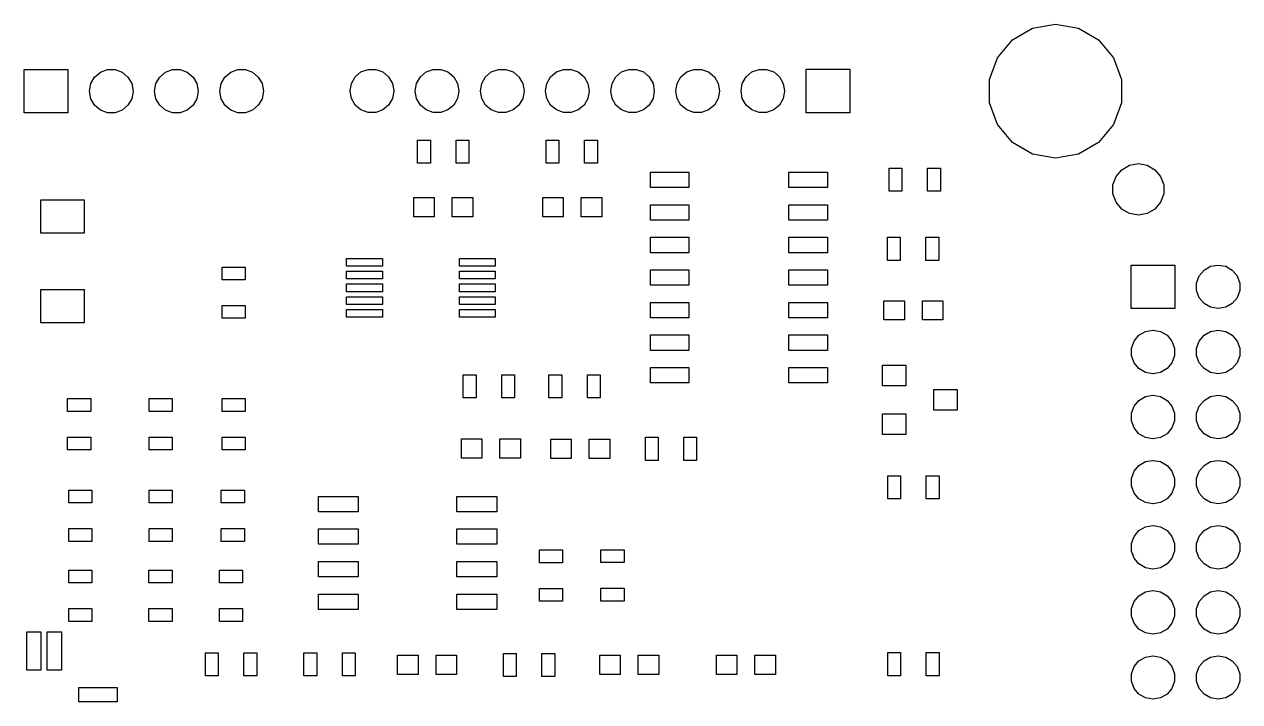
# Model space of a CAD drawing. Extents: x 91.5 to 190, y -113.6 to -60.2.
# Drawn here: x 140.89 to 188.27, y -86.59 to -60.17 of the extents above; entities that cross this region are included whole.
import ezdxf

# ---------------------------------------------------------------- set-up
doc = ezdxf.new("R2010")
doc.units = 0
doc.header["$MEASUREMENT"] = 0
doc.layers.add('BLACK', color=7, linetype='CONTINUOUS')

msp = doc.modelspace()

# ---------------------------------------------------------------- linework, layer by layer
at = {"layer": 'Black'}
for p, q in [((180.197, -60.3275), (181.09, -60.1701)), ((181.09, -60.1701), (181.983, -60.3275)), ((179.412, -60.7807), (180.197, -60.3275)), ((181.983, -60.3275), (182.768, -60.7807)), ((178.83, -61.475), (179.412, -60.7807)), ((182.768, -60.7807), (183.35, -61.475)), ((178.52, -62.3268), (178.83, -61.475)), ((183.35, -61.475), (183.66, -62.3268)), ((140.89, -63.63), (140.89, -61.93)), ((140.89, -61.93), (142.59, -61.93)), ((142.59, -61.93), (142.59, -63.63)), ((143.629, -62.2304), (143.855, -62.0406)), ((143.855, -62.0406), (144.132, -61.9397)), ((144.132, -61.9397), (144.428, -61.9397)), ((144.428, -61.9397), (144.705, -62.0406)), ((144.705, -62.0406), (144.931, -62.2304)), ((146.169, -62.2304), (146.395, -62.0406)), ((146.395, -62.0406), (146.672, -61.9397)), ((146.672, -61.9397), (146.968, -61.9397)), ((146.968, -61.9397), (147.245, -62.0406)), ((147.245, -62.0406), (147.471, -62.2304)), ((148.709, -62.2304), (148.935, -62.0406)), ((148.935, -62.0406), (149.212, -61.9397)), ((149.212, -61.9397), (149.508, -61.9397)), ((149.508, -61.9397), (149.785, -62.0406)), ((149.785, -62.0406), (150.011, -62.2304)), ((153.789, -62.2204), (154.015, -62.0306)), ((154.015, -62.0306), (154.292, -61.9297)), ((154.292, -61.9297), (154.588, -61.9297)), ((154.588, -61.9297), (154.865, -62.0306)), ((154.865, -62.0306), (155.091, -62.2204)), ((156.329, -62.2204), (156.555, -62.0306)), ((156.555, -62.0306), (156.832, -61.9297)), ((156.832, -61.9297), (157.128, -61.9297)), ((157.128, -61.9297), (157.405, -62.0306)), ((157.405, -62.0306), (157.631, -62.2204)), ((158.869, -62.2204), (159.095, -62.0306)), ((159.095, -62.0306), (159.372, -61.9297)), ((159.372, -61.9297), (159.668, -61.9297)), ((159.668, -61.9297), (159.945, -62.0306)), ((159.945, -62.0306), (160.171, -62.2204)), ((161.409, -62.2204), (161.635, -62.0306)), ((161.635, -62.0306), (161.912, -61.9297)), ((161.912, -61.9297), (162.208, -61.9297)), ((162.208, -61.9297), (162.485, -62.0306)), ((162.485, -62.0306), (162.711, -62.2204)), ((163.949, -62.2204), (164.175, -62.0306)), ((164.175, -62.0306), (164.452, -61.9297)), ((164.452, -61.9297), (164.748, -61.9297)), ((164.748, -61.9297), (165.025, -62.0306)), ((165.025, -62.0306), (165.251, -62.2204)), ((166.489, -62.2204), (166.715, -62.0306)), ((166.715, -62.0306), (166.992, -61.9297)), ((166.992, -61.9297), (167.288, -61.9297)), ((167.288, -61.9297), (167.565, -62.0306)), ((167.565, -62.0306), (167.791, -62.2204)), ((169.029, -62.2204), (169.255, -62.0306)), ((169.255, -62.0306), (169.532, -61.9297)), ((169.532, -61.9297), (169.828, -61.9297)), ((169.828, -61.9297), (170.105, -62.0306)), ((170.105, -62.0306), (170.331, -62.2204)), ((171.37, -63.62), (171.37, -61.92)), ((171.37, -61.92), (173.07, -61.92)), ((173.07, -61.92), (173.07, -63.62)), ((143.43, -62.7768), (143.481, -62.486)), ((143.481, -62.486), (143.629, -62.2304)), ((144.931, -62.2304), (145.079, -62.486)), ((145.079, -62.486), (145.13, -62.7768)), ((145.97, -62.7768), (146.021, -62.486)), ((146.021, -62.486), (146.169, -62.2304)), ((147.471, -62.2304), (147.619, -62.486)), ((147.619, -62.486), (147.67, -62.7768)), ((148.51, -62.7768), (148.561, -62.486)), ((148.561, -62.486), (148.709, -62.2304)), ((150.011, -62.2304), (150.159, -62.486)), ((150.159, -62.486), (150.21, -62.7768)), ((153.59, -62.7668), (153.641, -62.476)), ((153.641, -62.476), (153.789, -62.2204)), ((155.091, -62.2204), (155.239, -62.476)), ((155.239, -62.476), (155.29, -62.7668)), ((156.13, -62.7668), (156.181, -62.476)), ((156.181, -62.476), (156.329, -62.2204)), ((157.631, -62.2204), (157.779, -62.476)), ((157.779, -62.476), (157.83, -62.7668)), ((158.67, -62.7668), (158.721, -62.476)), ((158.721, -62.476), (158.869, -62.2204)), ((160.171, -62.2204), (160.319, -62.476)), ((160.319, -62.476), (160.37, -62.7668)), ((161.21, -62.7668), (161.261, -62.476)), ((161.261, -62.476), (161.409, -62.2204)), ((162.711, -62.2204), (162.859, -62.476)), ((162.859, -62.476), (162.91, -62.7668)), ((163.75, -62.7668), (163.801, -62.476)), ((163.801, -62.476), (163.949, -62.2204)), ((165.251, -62.2204), (165.399, -62.476)), ((165.399, -62.476), (165.45, -62.7668)), ((166.29, -62.7668), (166.341, -62.476)), ((166.341, -62.476), (166.489, -62.2204)), ((167.791, -62.2204), (167.939, -62.476)), ((167.939, -62.476), (167.99, -62.7668)), ((168.83, -62.7668), (168.881, -62.476)), ((168.881, -62.476), (169.029, -62.2204)), ((170.331, -62.2204), (170.479, -62.476)), ((170.479, -62.476), (170.53, -62.7668)), ((178.52, -63.2332), (178.52, -62.3268)), ((183.66, -62.3268), (183.66, -63.2332)), ((143.43, -62.7832), (143.43, -62.7768)), ((143.481, -63.074), (143.43, -62.7832)), ((145.13, -62.7832), (145.079, -63.074)), ((145.13, -62.7768), (145.13, -62.7832)), ((145.97, -62.7832), (145.97, -62.7768)), ((146.021, -63.074), (145.97, -62.7832)), ((147.67, -62.7832), (147.619, -63.074)), ((147.67, -62.7768), (147.67, -62.7832)), ((148.51, -62.7832), (148.51, -62.7768)), ((148.561, -63.074), (148.51, -62.7832)), ((150.21, -62.7832), (150.159, -63.074)), ((150.21, -62.7768), (150.21, -62.7832)), ((153.59, -62.7732), (153.59, -62.7668)), ((153.641, -63.064), (153.59, -62.7732)), ((155.29, -62.7732), (155.239, -63.064)), ((155.29, -62.7668), (155.29, -62.7732)), ((156.13, -62.7732), (156.13, -62.7668)), ((156.181, -63.064), (156.13, -62.7732)), ((157.83, -62.7732), (157.779, -63.064)), ((157.83, -62.7668), (157.83, -62.7732)), ((158.67, -62.7732), (158.67, -62.7668)), ((158.721, -63.064), (158.67, -62.7732)), ((160.37, -62.7732), (160.319, -63.064)), ((160.37, -62.7668), (160.37, -62.7732)), ((161.21, -62.7732), (161.21, -62.7668)), ((161.261, -63.064), (161.21, -62.7732)), ((162.91, -62.7732), (162.859, -63.064)), ((162.91, -62.7668), (162.91, -62.7732)), ((163.75, -62.7732), (163.75, -62.7668)), ((163.801, -63.064), (163.75, -62.7732)), ((165.45, -62.7732), (165.399, -63.064)), ((165.45, -62.7668), (165.45, -62.7732)), ((166.29, -62.7732), (166.29, -62.7668)), ((166.341, -63.064), (166.29, -62.7732)), ((167.99, -62.7732), (167.939, -63.064)), ((167.99, -62.7668), (167.99, -62.7732)), ((168.83, -62.7732), (168.83, -62.7668)), ((168.881, -63.064), (168.83, -62.7732)), ((170.53, -62.7732), (170.479, -63.064)), ((170.53, -62.7668), (170.53, -62.7732)), ((143.629, -63.3296), (143.481, -63.074)), ((143.855, -63.5194), (143.629, -63.3296)), ((144.931, -63.3296), (144.705, -63.5194)), ((145.079, -63.074), (144.931, -63.3296)), ((146.169, -63.3296), (146.021, -63.074)), ((146.395, -63.5194), (146.169, -63.3296)), ((147.471, -63.3296), (147.245, -63.5194)), ((147.619, -63.074), (147.471, -63.3296)), ((148.709, -63.3296), (148.561, -63.074)), ((148.935, -63.5194), (148.709, -63.3296)), ((150.011, -63.3296), (149.785, -63.5194)), ((150.159, -63.074), (150.011, -63.3296)), ((153.789, -63.3196), (153.641, -63.064)), ((154.015, -63.5094), (153.789, -63.3196)), ((155.091, -63.3196), (154.865, -63.5094)), ((155.239, -63.064), (155.091, -63.3196)), ((156.329, -63.3196), (156.181, -63.064)), ((156.555, -63.5094), (156.329, -63.3196)), ((157.631, -63.3196), (157.405, -63.5094)), ((157.779, -63.064), (157.631, -63.3196)), ((158.869, -63.3196), (158.721, -63.064)), ((159.095, -63.5094), (158.869, -63.3196)), ((160.171, -63.3196), (159.945, -63.5094)), ((160.319, -63.064), (160.171, -63.3196)), ((161.409, -63.3196), (161.261, -63.064)), ((161.635, -63.5094), (161.409, -63.3196)), ((162.711, -63.3196), (162.485, -63.5094)), ((162.859, -63.064), (162.711, -63.3196)), ((163.949, -63.3196), (163.801, -63.064)), ((164.175, -63.5094), (163.949, -63.3196)), ((165.251, -63.3196), (165.025, -63.5094)), ((165.399, -63.064), (165.251, -63.3196)), ((166.489, -63.3196), (166.341, -63.064)), ((166.715, -63.5094), (166.489, -63.3196)), ((167.791, -63.3196), (167.565, -63.5094)), ((167.939, -63.064), (167.791, -63.3196)), ((169.029, -63.3196), (168.881, -63.064)), ((169.255, -63.5094), (169.029, -63.3196)), ((170.331, -63.3196), (170.105, -63.5094)), ((170.479, -63.064), (170.331, -63.3196)), ((178.83, -64.085), (178.52, -63.2332)), ((183.66, -63.2332), (183.35, -64.085)), ((142.59, -63.63), (140.89, -63.63)), ((144.132, -63.6203), (143.855, -63.5194)), ((144.428, -63.6203), (144.132, -63.6203)), ((144.705, -63.5194), (144.428, -63.6203)), ((146.672, -63.6203), (146.395, -63.5194)), ((146.968, -63.6203), (146.672, -63.6203)), ((147.245, -63.5194), (146.968, -63.6203)), ((149.212, -63.6203), (148.935, -63.5194)), ((149.508, -63.6203), (149.212, -63.6203)), ((149.785, -63.5194), (149.508, -63.6203)), ((154.292, -63.6103), (154.015, -63.5094)), ((154.588, -63.6103), (154.292, -63.6103)), ((154.865, -63.5094), (154.588, -63.6103)), ((156.832, -63.6103), (156.555, -63.5094)), ((157.128, -63.6103), (156.832, -63.6103)), ((157.405, -63.5094), (157.128, -63.6103)), ((159.372, -63.6103), (159.095, -63.5094)), ((159.668, -63.6103), (159.372, -63.6103)), ((159.945, -63.5094), (159.668, -63.6103)), ((161.912, -63.6103), (161.635, -63.5094)), ((162.208, -63.6103), (161.912, -63.6103)), ((162.485, -63.5094), (162.208, -63.6103)), ((164.452, -63.6103), (164.175, -63.5094)), ((164.748, -63.6103), (164.452, -63.6103)), ((165.025, -63.5094), (164.748, -63.6103)), ((166.992, -63.6103), (166.715, -63.5094)), ((167.288, -63.6103), (166.992, -63.6103)), ((167.565, -63.5094), (167.288, -63.6103)), ((169.532, -63.6103), (169.255, -63.5094)), ((169.828, -63.6103), (169.532, -63.6103)), ((170.105, -63.5094), (169.828, -63.6103)), ((173.07, -63.62), (171.37, -63.62)), ((179.412, -64.7793), (178.83, -64.085)), ((183.35, -64.085), (182.768, -64.7793)), ((156.22, -65.59), (156.22, -64.69)), ((156.22, -64.69), (156.72, -64.69)), ((156.72, -64.69), (156.72, -65.59)), ((157.72, -65.59), (157.72, -64.69)), ((157.72, -64.69), (158.22, -64.69)), ((158.22, -64.69), (158.22, -65.59)), ((161.23, -65.59), (161.23, -64.69)), ((161.23, -64.69), (161.73, -64.69)), ((161.73, -64.69), (161.73, -65.59)), ((162.73, -65.59), (162.73, -64.69)), ((162.73, -64.69), (163.23, -64.69)), ((163.23, -64.69), (163.23, -65.59)), ((180.197, -65.2325), (179.412, -64.7793)), ((182.768, -64.7793), (181.983, -65.2325)), ((181.09, -65.3899), (180.197, -65.2325)), ((181.983, -65.2325), (181.09, -65.3899)), ((156.72, -65.59), (156.22, -65.59)), ((158.22, -65.59), (157.72, -65.59)), ((161.73, -65.59), (161.23, -65.59)), ((163.23, -65.59), (162.73, -65.59)), ((174.6, -66.68), (174.6, -65.78)), ((174.6, -65.78), (175.1, -65.78)), ((175.1, -65.78), (175.1, -66.68)), ((176.1, -66.68), (176.1, -65.78)), ((176.1, -65.78), (176.6, -65.78)), ((176.6, -65.78), (176.6, -66.68)), ((183.451, -66.1081), (183.675, -65.841)), ((183.675, -65.841), (183.977, -65.6667)), ((183.977, -65.6667), (184.32, -65.6062)), ((184.32, -65.6062), (184.663, -65.6667)), ((184.663, -65.6667), (184.965, -65.841)), ((184.965, -65.841), (185.189, -66.1081)), ((165.3, -66.54), (165.3, -65.94)), ((165.3, -65.94), (166.8, -65.94)), ((166.8, -65.94), (166.8, -66.54)), ((170.7, -66.54), (170.7, -65.94)), ((170.7, -65.94), (172.2, -65.94)), ((172.2, -65.94), (172.2, -66.54)), ((183.331, -66.4357), (183.451, -66.1081)), ((185.189, -66.1081), (185.309, -66.4357)), ((166.8, -66.54), (165.3, -66.54)), ((172.2, -66.54), (170.7, -66.54)), ((175.1, -66.68), (174.6, -66.68)), ((176.6, -66.68), (176.1, -66.68)), ((183.331, -66.7843), (183.331, -66.4357)), ((183.451, -67.1119), (183.331, -66.7843)), ((185.309, -66.7843), (185.189, -67.1119)), ((185.309, -66.4357), (185.309, -66.7843)), ((141.53, -68.32), (141.53, -67.02)), ((141.53, -67.02), (143.23, -67.02)), ((143.23, -67.02), (143.23, -68.32)), ((156.07, -67.675), (156.07, -66.925)), ((156.07, -66.925), (156.87, -66.925)), ((156.87, -66.925), (156.87, -67.675)), ((157.57, -67.675), (157.57, -66.925)), ((157.57, -66.925), (158.37, -66.925)), ((158.37, -66.925), (158.37, -67.675)), ((161.1, -67.675), (161.1, -66.925)), ((161.1, -66.925), (161.9, -66.925)), ((161.9, -66.925), (161.9, -67.675)), ((162.6, -67.675), (162.6, -66.925)), ((162.6, -66.925), (163.4, -66.925)), ((163.4, -66.925), (163.4, -67.675)), ((165.3, -67.81), (165.3, -67.21)), ((165.3, -67.21), (166.8, -67.21)), ((166.8, -67.21), (166.8, -67.81)), ((170.7, -67.81), (170.7, -67.21)), ((170.7, -67.21), (172.2, -67.21)), ((172.2, -67.21), (172.2, -67.81)), ((183.675, -67.379), (183.451, -67.1119)), ((185.189, -67.1119), (184.965, -67.379)), ((156.87, -67.675), (156.07, -67.675)), ((158.37, -67.675), (157.57, -67.675)), ((161.9, -67.675), (161.1, -67.675)), ((163.4, -67.675), (162.6, -67.675)), ((183.977, -67.5533), (183.675, -67.379)), ((184.32, -67.6138), (183.977, -67.5533)), ((184.663, -67.5533), (184.32, -67.6138)), ((184.965, -67.379), (184.663, -67.5533)), ((166.8, -67.81), (165.3, -67.81)), ((172.2, -67.81), (170.7, -67.81)), ((143.23, -68.32), (141.53, -68.32)), ((165.3, -69.08), (165.3, -68.48)), ((165.3, -68.48), (166.8, -68.48)), ((166.8, -68.48), (166.8, -69.08)), ((170.7, -69.08), (170.7, -68.48)), ((170.7, -68.48), (172.2, -68.48)), ((172.2, -68.48), (172.2, -69.08)), ((174.54, -69.38), (174.54, -68.48)), ((174.54, -68.48), (175.04, -68.48)), ((175.04, -68.48), (175.04, -69.38)), ((176.04, -69.38), (176.04, -68.48)), ((176.04, -68.48), (176.54, -68.48)), ((176.54, -68.48), (176.54, -69.38)), ((166.8, -69.08), (165.3, -69.08)), ((172.2, -69.08), (170.7, -69.08)), ((148.6, -70.14), (148.6, -69.64)), ((148.6, -69.64), (149.5, -69.64)), ((149.5, -69.64), (149.5, -70.14)), ((153.45, -69.6), (153.45, -69.3)), ((153.45, -69.3), (154.85, -69.3)), ((154.85, -69.6), (153.45, -69.6)), ((154.85, -69.3), (154.85, -69.6)), ((157.85, -69.6), (157.85, -69.3)), ((157.85, -69.3), (159.25, -69.3)), ((159.25, -69.6), (157.85, -69.6)), ((159.25, -69.3), (159.25, -69.6)), ((175.04, -69.38), (174.54, -69.38)), ((176.54, -69.38), (176.04, -69.38)), ((184.04, -71.26), (184.04, -69.56)), ((184.04, -69.56), (185.74, -69.56)), ((185.74, -69.56), (185.74, -71.26)), ((186.88, -69.7589), (187.136, -69.6113)), ((187.136, -69.6113), (187.427, -69.56)), ((187.427, -69.56), (187.433, -69.56)), ((187.433, -69.56), (187.724, -69.6113)), ((187.724, -69.6113), (187.98, -69.7589)), ((153.45, -70.1), (153.45, -69.8)), ((153.45, -69.8), (154.85, -69.8)), ((154.85, -70.1), (153.45, -70.1)), ((154.85, -69.8), (154.85, -70.1)), ((157.85, -70.1), (157.85, -69.8)), ((157.85, -69.8), (159.25, -69.8)), ((159.25, -70.1), (157.85, -70.1)), ((159.25, -69.8), (159.25, -70.1)), ((165.3, -70.35), (165.3, -69.75)), ((165.3, -69.75), (166.8, -69.75)), ((166.8, -69.75), (166.8, -70.35)), ((170.7, -70.35), (170.7, -69.75)), ((170.7, -69.75), (172.2, -69.75)), ((172.2, -69.75), (172.2, -70.35)), ((186.59, -70.2624), (186.691, -69.985)), ((186.691, -69.985), (186.88, -69.7589)), ((187.98, -69.7589), (188.169, -69.985)), ((188.169, -69.985), (188.27, -70.2624)), ((141.53, -71.82), (141.53, -70.52)), ((141.53, -70.52), (143.23, -70.52)), ((143.23, -70.52), (143.23, -71.82)), ((149.5, -70.14), (148.6, -70.14)), ((153.45, -70.6), (153.45, -70.3)), ((153.45, -70.3), (154.85, -70.3)), ((154.85, -70.3), (154.85, -70.6)), ((157.85, -70.6), (157.85, -70.3)), ((157.85, -70.3), (159.25, -70.3)), ((159.25, -70.3), (159.25, -70.6)), ((166.8, -70.35), (165.3, -70.35)), ((172.2, -70.35), (170.7, -70.35)), ((186.59, -70.5576), (186.59, -70.2624)), ((186.691, -70.835), (186.59, -70.5576)), ((188.27, -70.5576), (188.169, -70.835)), ((188.27, -70.2624), (188.27, -70.5576)), ((154.85, -70.6), (153.45, -70.6)), ((153.45, -71.1), (153.45, -70.8)), ((153.45, -70.8), (154.85, -70.8)), ((154.85, -70.8), (154.85, -71.1)), ((159.25, -70.6), (157.85, -70.6)), ((157.85, -71.1), (157.85, -70.8)), ((157.85, -70.8), (159.25, -70.8)), ((159.25, -70.8), (159.25, -71.1)), ((165.3, -71.62), (165.3, -71.02)), ((165.3, -71.02), (166.8, -71.02)), ((166.8, -71.02), (166.8, -71.62)), ((170.7, -71.62), (170.7, -71.02)), ((170.7, -71.02), (172.2, -71.02)), ((172.2, -71.02), (172.2, -71.62)), ((174.4, -71.705), (174.4, -70.955)), ((174.4, -70.955), (175.2, -70.955)), ((175.2, -70.955), (175.2, -71.705)), ((175.9, -71.705), (175.9, -70.955)), ((175.9, -70.955), (176.7, -70.955)), ((176.7, -70.955), (176.7, -71.705)), ((186.88, -71.0611), (186.691, -70.835)), ((187.136, -71.2087), (186.88, -71.0611)), ((187.98, -71.0611), (187.724, -71.2087)), ((188.169, -70.835), (187.98, -71.0611)), ((148.6, -71.64), (148.6, -71.14)), ((148.6, -71.14), (149.5, -71.14)), ((149.5, -71.14), (149.5, -71.64)), ((154.85, -71.1), (153.45, -71.1)), ((153.45, -71.6), (153.45, -71.3)), ((153.45, -71.3), (154.85, -71.3)), ((154.85, -71.3), (154.85, -71.6)), ((159.25, -71.1), (157.85, -71.1)), ((157.85, -71.6), (157.85, -71.3)), ((157.85, -71.3), (159.25, -71.3)), ((159.25, -71.3), (159.25, -71.6)), ((185.74, -71.26), (184.04, -71.26)), ((187.427, -71.26), (187.136, -71.2087)), ((187.433, -71.26), (187.427, -71.26)), ((187.724, -71.2087), (187.433, -71.26)), ((143.23, -71.82), (141.53, -71.82)), ((149.5, -71.64), (148.6, -71.64)), ((154.85, -71.6), (153.45, -71.6)), ((159.25, -71.6), (157.85, -71.6)), ((166.8, -71.62), (165.3, -71.62)), ((172.2, -71.62), (170.7, -71.62)), ((175.2, -71.705), (174.4, -71.705)), ((176.7, -71.705), (175.9, -71.705)), ((165.3, -72.89), (165.3, -72.29)), ((165.3, -72.29), (166.8, -72.29)), ((166.8, -72.29), (166.8, -72.89)), ((170.7, -72.89), (170.7, -72.29)), ((170.7, -72.29), (172.2, -72.29)), ((172.2, -72.29), (172.2, -72.89)), ((184.151, -72.525), (184.34, -72.2989)), ((184.34, -72.2989), (184.596, -72.1513)), ((184.596, -72.1513), (184.887, -72.1)), ((184.887, -72.1), (184.893, -72.1)), ((184.893, -72.1), (185.184, -72.1513)), ((185.184, -72.1513), (185.44, -72.2989)), ((185.44, -72.2989), (185.629, -72.525)), ((186.691, -72.525), (186.88, -72.2989)), ((186.88, -72.2989), (187.136, -72.1513)), ((187.136, -72.1513), (187.427, -72.1)), ((187.427, -72.1), (187.433, -72.1)), ((187.433, -72.1), (187.724, -72.1513)), ((187.724, -72.1513), (187.98, -72.2989)), ((187.98, -72.2989), (188.169, -72.525)), ((166.8, -72.89), (165.3, -72.89)), ((172.2, -72.89), (170.7, -72.89)), ((184.05, -72.8024), (184.151, -72.525)), ((184.05, -73.0976), (184.05, -72.8024)), ((185.629, -72.525), (185.73, -72.8024)), ((185.73, -72.8024), (185.73, -73.0976)), ((186.59, -72.8024), (186.691, -72.525)), ((186.59, -73.0976), (186.59, -72.8024)), ((188.169, -72.525), (188.27, -72.8024)), ((188.27, -72.8024), (188.27, -73.0976)), ((184.151, -73.375), (184.05, -73.0976)), ((184.34, -73.6011), (184.151, -73.375)), ((185.629, -73.375), (185.44, -73.6011)), ((185.73, -73.0976), (185.629, -73.375)), ((186.691, -73.375), (186.59, -73.0976)), ((186.88, -73.6011), (186.691, -73.375)), ((188.169, -73.375), (187.98, -73.6011)), ((188.27, -73.0976), (188.169, -73.375)), ((158, -74.74), (158, -73.84)), ((158, -73.84), (158.5, -73.84)), ((158.5, -73.84), (158.5, -74.74)), ((159.5, -74.74), (159.5, -73.84)), ((159.5, -73.84), (160, -73.84)), ((160, -73.84), (160, -74.74)), ((161.34, -74.74), (161.34, -73.84)), ((161.34, -73.84), (161.84, -73.84)), ((161.84, -73.84), (161.84, -74.74)), ((162.84, -74.74), (162.84, -73.84)), ((162.84, -73.84), (163.34, -73.84)), ((163.34, -73.84), (163.34, -74.74)), ((165.3, -74.16), (165.3, -73.56)), ((165.3, -73.56), (166.8, -73.56)), ((166.8, -73.56), (166.8, -74.16)), ((170.7, -74.16), (170.7, -73.56)), ((170.7, -73.56), (172.2, -73.56)), ((172.2, -73.56), (172.2, -74.16)), ((174.35, -74.27), (174.35, -73.47)), ((174.35, -73.47), (175.25, -73.47)), ((175.25, -73.47), (175.25, -74.27)), ((184.596, -73.7487), (184.34, -73.6011)), ((184.887, -73.8), (184.596, -73.7487)), ((184.893, -73.8), (184.887, -73.8)), ((185.184, -73.7487), (184.893, -73.8)), ((185.44, -73.6011), (185.184, -73.7487)), ((187.136, -73.7487), (186.88, -73.6011)), ((187.427, -73.8), (187.136, -73.7487)), ((187.433, -73.8), (187.427, -73.8)), ((187.724, -73.7487), (187.433, -73.8)), ((187.98, -73.6011), (187.724, -73.7487)), ((166.8, -74.16), (165.3, -74.16)), ((172.2, -74.16), (170.7, -74.16)), ((175.25, -74.27), (174.35, -74.27)), ((142.58, -75.27), (142.58, -74.77)), ((142.58, -74.77), (143.48, -74.77)), ((143.48, -74.77), (143.48, -75.27)), ((145.76, -75.27), (145.76, -74.77)), ((145.76, -74.77), (146.66, -74.77)), ((146.66, -74.77), (146.66, -75.27)), ((148.6, -75.27), (148.6, -74.77)), ((148.6, -74.77), (149.5, -74.77)), ((149.5, -74.77), (149.5, -75.27)), ((158.5, -74.74), (158, -74.74)), ((160, -74.74), (159.5, -74.74)), ((161.84, -74.74), (161.34, -74.74)), ((163.34, -74.74), (162.84, -74.74)), ((176.35, -75.22), (176.35, -74.42)), ((176.35, -74.42), (177.25, -74.42)), ((177.25, -74.42), (177.25, -75.22)), ((184.151, -75.065), (184.34, -74.8389)), ((184.34, -74.8389), (184.596, -74.6913)), ((184.596, -74.6913), (184.887, -74.64)), ((184.887, -74.64), (184.893, -74.64)), ((184.893, -74.64), (185.184, -74.6913)), ((185.184, -74.6913), (185.44, -74.8389)), ((185.44, -74.8389), (185.629, -75.065)), ((186.691, -75.065), (186.88, -74.8389)), ((186.88, -74.8389), (187.136, -74.6913)), ((187.136, -74.6913), (187.427, -74.64)), ((187.427, -74.64), (187.433, -74.64)), ((187.433, -74.64), (187.724, -74.6913)), ((187.724, -74.6913), (187.98, -74.8389)), ((187.98, -74.8389), (188.169, -75.065)), ((143.48, -75.27), (142.58, -75.27)), ((146.66, -75.27), (145.76, -75.27)), ((149.5, -75.27), (148.6, -75.27)), ((177.25, -75.22), (176.35, -75.22)), ((184.05, -75.3424), (184.151, -75.065)), ((185.629, -75.065), (185.73, -75.3424)), ((186.59, -75.3424), (186.691, -75.065)), ((188.169, -75.065), (188.27, -75.3424)), ((174.35, -76.17), (174.35, -75.37)), ((174.35, -75.37), (175.25, -75.37)), ((175.25, -75.37), (175.25, -76.17)), ((184.05, -75.6376), (184.05, -75.3424)), ((184.151, -75.915), (184.05, -75.6376)), ((185.73, -75.6376), (185.629, -75.915)), ((185.73, -75.3424), (185.73, -75.6376)), ((186.59, -75.6376), (186.59, -75.3424)), ((186.691, -75.915), (186.59, -75.6376)), ((188.27, -75.6376), (188.169, -75.915)), ((188.27, -75.3424), (188.27, -75.6376)), ((142.58, -76.77), (142.58, -76.27)), ((142.58, -76.27), (143.48, -76.27)), ((143.48, -76.27), (143.48, -76.77)), ((145.76, -76.77), (145.76, -76.27)), ((145.76, -76.27), (146.66, -76.27)), ((146.66, -76.27), (146.66, -76.77)), ((148.6, -76.77), (148.6, -76.27)), ((148.6, -76.27), (149.5, -76.27)), ((149.5, -76.27), (149.5, -76.77)), ((165.1, -77.18), (165.1, -76.28)), ((165.1, -76.28), (165.6, -76.28)), ((165.6, -76.28), (165.6, -77.18)), ((166.6, -77.18), (166.6, -76.28)), ((166.6, -76.28), (167.1, -76.28)), ((167.1, -76.28), (167.1, -77.18)), ((175.25, -76.17), (174.35, -76.17)), ((184.34, -76.1411), (184.151, -75.915)), ((184.596, -76.2887), (184.34, -76.1411)), ((185.44, -76.1411), (185.184, -76.2887)), ((185.629, -75.915), (185.44, -76.1411)), ((186.88, -76.1411), (186.691, -75.915)), ((187.136, -76.2887), (186.88, -76.1411)), ((187.98, -76.1411), (187.724, -76.2887)), ((188.169, -75.915), (187.98, -76.1411)), ((157.93, -77.095), (157.93, -76.345)), ((157.93, -76.345), (158.73, -76.345)), ((158.73, -76.345), (158.73, -77.095)), ((159.43, -77.095), (159.43, -76.345)), ((159.43, -76.345), (160.23, -76.345)), ((160.23, -76.345), (160.23, -77.095)), ((161.41, -77.105), (161.41, -76.355)), ((161.41, -76.355), (162.21, -76.355)), ((162.21, -76.355), (162.21, -77.105)), ((162.91, -77.105), (162.91, -76.355)), ((162.91, -76.355), (163.71, -76.355)), ((163.71, -76.355), (163.71, -77.105)), ((184.887, -76.34), (184.596, -76.2887)), ((184.893, -76.34), (184.887, -76.34)), ((185.184, -76.2887), (184.893, -76.34)), ((187.427, -76.34), (187.136, -76.2887)), ((187.433, -76.34), (187.427, -76.34)), ((187.724, -76.2887), (187.433, -76.34)), ((143.48, -76.77), (142.58, -76.77)), ((146.66, -76.77), (145.76, -76.77)), ((149.5, -76.77), (148.6, -76.77)), ((158.73, -77.095), (157.93, -77.095)), ((160.23, -77.095), (159.43, -77.095)), ((162.21, -77.105), (161.41, -77.105)), ((163.71, -77.105), (162.91, -77.105)), ((165.6, -77.18), (165.1, -77.18)), ((167.1, -77.18), (166.6, -77.18)), ((184.596, -77.2313), (184.887, -77.18)), ((184.887, -77.18), (184.893, -77.18)), ((184.893, -77.18), (185.184, -77.2313)), ((187.136, -77.2313), (187.427, -77.18)), ((187.427, -77.18), (187.433, -77.18)), ((187.433, -77.18), (187.724, -77.2313)), ((184.05, -77.8824), (184.151, -77.605)), ((184.151, -77.605), (184.34, -77.3789)), ((184.34, -77.3789), (184.596, -77.2313)), ((185.184, -77.2313), (185.44, -77.3789)), ((185.44, -77.3789), (185.629, -77.605)), ((185.629, -77.605), (185.73, -77.8824)), ((186.59, -77.8824), (186.691, -77.605)), ((186.691, -77.605), (186.88, -77.3789)), ((186.88, -77.3789), (187.136, -77.2313)), ((187.724, -77.2313), (187.98, -77.3789)), ((187.98, -77.3789), (188.169, -77.605)), ((188.169, -77.605), (188.27, -77.8824)), ((174.55, -78.68), (174.55, -77.78)), ((174.55, -77.78), (175.05, -77.78)), ((175.05, -77.78), (175.05, -78.68)), ((176.05, -78.68), (176.05, -77.78)), ((176.05, -77.78), (176.55, -77.78)), ((176.55, -77.78), (176.55, -78.68)), ((184.05, -78.1776), (184.05, -77.8824)), ((185.73, -77.8824), (185.73, -78.1776)), ((186.59, -78.1776), (186.59, -77.8824)), ((188.27, -77.8824), (188.27, -78.1776)), ((142.62, -78.84), (142.62, -78.34)), ((142.62, -78.34), (143.52, -78.34)), ((143.52, -78.34), (143.52, -78.84)), ((145.76, -78.84), (145.76, -78.34)), ((145.76, -78.34), (146.66, -78.34)), ((146.66, -78.34), (146.66, -78.84)), ((148.57, -78.84), (148.57, -78.34)), ((148.57, -78.34), (149.47, -78.34)), ((149.47, -78.34), (149.47, -78.84)), ((152.355, -79.185), (152.355, -78.585)), ((152.355, -78.585), (153.905, -78.585)), ((153.905, -78.585), (153.905, -79.185)), ((157.755, -79.185), (157.755, -78.585)), ((157.755, -78.585), (159.305, -78.585)), ((159.305, -78.585), (159.305, -79.185)), ((184.151, -78.455), (184.05, -78.1776)), ((184.34, -78.6811), (184.151, -78.455)), ((185.629, -78.455), (185.44, -78.6811)), ((185.73, -78.1776), (185.629, -78.455)), ((186.691, -78.455), (186.59, -78.1776)), ((186.88, -78.6811), (186.691, -78.455)), ((188.169, -78.455), (187.98, -78.6811)), ((188.27, -78.1776), (188.169, -78.455)), ((143.52, -78.84), (142.62, -78.84)), ((146.66, -78.84), (145.76, -78.84)), ((149.47, -78.84), (148.57, -78.84)), ((175.05, -78.68), (174.55, -78.68)), ((176.55, -78.68), (176.05, -78.68)), ((184.596, -78.8287), (184.34, -78.6811)), ((184.887, -78.88), (184.596, -78.8287)), ((184.893, -78.88), (184.887, -78.88)), ((185.184, -78.8287), (184.893, -78.88)), ((185.44, -78.6811), (185.184, -78.8287)), ((187.136, -78.8287), (186.88, -78.6811)), ((187.427, -78.88), (187.136, -78.8287)), ((187.433, -78.88), (187.427, -78.88)), ((187.724, -78.8287), (187.433, -78.88)), ((187.98, -78.6811), (187.724, -78.8287)), ((153.905, -79.185), (152.355, -79.185)), ((159.305, -79.185), (157.755, -79.185)), ((142.62, -80.34), (142.62, -79.84)), ((142.62, -79.84), (143.52, -79.84)), ((143.52, -79.84), (143.52, -80.34)), ((145.76, -80.34), (145.76, -79.84)), ((145.76, -79.84), (146.66, -79.84)), ((146.66, -79.84), (146.66, -80.34)), ((148.57, -80.34), (148.57, -79.84)), ((148.57, -79.84), (149.47, -79.84)), ((149.47, -79.84), (149.47, -80.34)), ((152.355, -80.455), (152.355, -79.855)), ((152.355, -79.855), (153.905, -79.855)), ((153.905, -79.855), (153.905, -80.455)), ((157.755, -80.455), (157.755, -79.855)), ((157.755, -79.855), (159.305, -79.855)), ((159.305, -79.855), (159.305, -80.455)), ((184.151, -80.145), (184.34, -79.9189)), ((184.34, -79.9189), (184.596, -79.7713)), ((184.596, -79.7713), (184.887, -79.72)), ((184.887, -79.72), (184.893, -79.72)), ((184.893, -79.72), (185.184, -79.7713)), ((185.184, -79.7713), (185.44, -79.9189)), ((185.44, -79.9189), (185.629, -80.145)), ((186.691, -80.145), (186.88, -79.9189)), ((186.88, -79.9189), (187.136, -79.7713)), ((187.136, -79.7713), (187.427, -79.72)), ((187.427, -79.72), (187.433, -79.72)), ((187.433, -79.72), (187.724, -79.7713)), ((187.724, -79.7713), (187.98, -79.9189)), ((187.98, -79.9189), (188.169, -80.145)), ((143.52, -80.34), (142.62, -80.34)), ((146.66, -80.34), (145.76, -80.34)), ((149.47, -80.34), (148.57, -80.34)), ((153.905, -80.455), (152.355, -80.455)), ((159.305, -80.455), (157.755, -80.455)), ((184.05, -80.4224), (184.151, -80.145)), ((184.05, -80.7176), (184.05, -80.4224)), ((185.629, -80.145), (185.73, -80.4224)), ((185.73, -80.4224), (185.73, -80.7176)), ((186.59, -80.4224), (186.691, -80.145)), ((186.59, -80.7176), (186.59, -80.4224)), ((188.169, -80.145), (188.27, -80.4224)), ((188.27, -80.4224), (188.27, -80.7176)), ((160.975, -81.175), (160.975, -80.675)), ((160.975, -80.675), (161.875, -80.675)), ((161.875, -80.675), (161.875, -81.175)), ((163.37, -81.17), (163.37, -80.67)), ((163.37, -80.67), (164.27, -80.67)), ((164.27, -80.67), (164.27, -81.17)), ((184.151, -80.995), (184.05, -80.7176)), ((184.34, -81.2211), (184.151, -80.995)), ((185.629, -80.995), (185.44, -81.2211)), ((185.73, -80.7176), (185.629, -80.995)), ((186.691, -80.995), (186.59, -80.7176)), ((186.88, -81.2211), (186.691, -80.995)), ((188.169, -80.995), (187.98, -81.2211)), ((188.27, -80.7176), (188.169, -80.995)), ((142.62, -81.96), (142.62, -81.46)), ((142.62, -81.46), (143.52, -81.46)), ((143.52, -81.46), (143.52, -81.96)), ((145.75, -81.96), (145.75, -81.46)), ((145.75, -81.46), (146.65, -81.46)), ((146.65, -81.46), (146.65, -81.96)), ((148.5, -81.96), (148.5, -81.46)), ((148.5, -81.46), (149.4, -81.46)), ((149.4, -81.46), (149.4, -81.96)), ((152.355, -81.725), (152.355, -81.125)), ((152.355, -81.125), (153.905, -81.125)), ((153.905, -81.125), (153.905, -81.725)), ((157.755, -81.725), (157.755, -81.125)), ((157.755, -81.125), (159.305, -81.125)), ((159.305, -81.125), (159.305, -81.725)), ((161.875, -81.175), (160.975, -81.175)), ((164.27, -81.17), (163.37, -81.17)), ((184.596, -81.3687), (184.34, -81.2211)), ((184.887, -81.42), (184.596, -81.3687)), ((184.893, -81.42), (184.887, -81.42)), ((185.184, -81.3687), (184.893, -81.42)), ((185.44, -81.2211), (185.184, -81.3687)), ((187.136, -81.3687), (186.88, -81.2211)), ((187.427, -81.42), (187.136, -81.3687)), ((187.433, -81.42), (187.427, -81.42)), ((187.724, -81.3687), (187.433, -81.42)), ((187.98, -81.2211), (187.724, -81.3687)), ((143.52, -81.96), (142.62, -81.96)), ((146.65, -81.96), (145.75, -81.96)), ((149.4, -81.96), (148.5, -81.96)), ((153.905, -81.725), (152.355, -81.725)), ((159.305, -81.725), (157.755, -81.725)), ((152.355, -82.995), (152.355, -82.395)), ((152.355, -82.395), (153.905, -82.395)), ((153.905, -82.395), (153.905, -82.995)), ((157.755, -82.995), (157.755, -82.395)), ((157.755, -82.395), (159.305, -82.395)), ((159.305, -82.395), (159.305, -82.995)), ((160.975, -82.675), (160.975, -82.175)), ((160.975, -82.175), (161.875, -82.175)), ((161.875, -82.175), (161.875, -82.675)), ((163.37, -82.67), (163.37, -82.17)), ((163.37, -82.17), (164.27, -82.17)), ((164.27, -82.17), (164.27, -82.67)), ((184.34, -82.4589), (184.596, -82.3113)), ((184.596, -82.3113), (184.887, -82.26)), ((184.887, -82.26), (184.893, -82.26)), ((184.893, -82.26), (185.184, -82.3113)), ((185.184, -82.3113), (185.44, -82.4589)), ((186.88, -82.4589), (187.136, -82.3113)), ((187.136, -82.3113), (187.427, -82.26)), ((187.427, -82.26), (187.433, -82.26)), ((187.433, -82.26), (187.724, -82.3113)), ((187.724, -82.3113), (187.98, -82.4589)), ((161.875, -82.675), (160.975, -82.675)), ((164.27, -82.67), (163.37, -82.67)), ((184.05, -82.9624), (184.151, -82.685)), ((184.151, -82.685), (184.34, -82.4589)), ((185.44, -82.4589), (185.629, -82.685)), ((185.629, -82.685), (185.73, -82.9624)), ((186.59, -82.9624), (186.691, -82.685)), ((186.691, -82.685), (186.88, -82.4589)), ((187.98, -82.4589), (188.169, -82.685)), ((188.169, -82.685), (188.27, -82.9624)), ((142.62, -83.46), (142.62, -82.96)), ((142.62, -82.96), (143.52, -82.96)), ((143.52, -82.96), (143.52, -83.46)), ((145.75, -83.46), (145.75, -82.96)), ((145.75, -82.96), (146.65, -82.96)), ((146.65, -82.96), (146.65, -83.46)), ((148.5, -83.46), (148.5, -82.96)), ((148.5, -82.96), (149.4, -82.96)), ((149.4, -82.96), (149.4, -83.46)), ((153.905, -82.995), (152.355, -82.995)), ((159.305, -82.995), (157.755, -82.995)), ((184.05, -83.2576), (184.05, -82.9624)), ((184.151, -83.535), (184.05, -83.2576)), ((185.73, -83.2576), (185.629, -83.535)), ((185.73, -82.9624), (185.73, -83.2576)), ((186.59, -83.2576), (186.59, -82.9624)), ((186.691, -83.535), (186.59, -83.2576)), ((188.27, -83.2576), (188.169, -83.535)), ((188.27, -82.9624), (188.27, -83.2576)), ((143.52, -83.46), (142.62, -83.46)), ((146.65, -83.46), (145.75, -83.46)), ((149.4, -83.46), (148.5, -83.46)), ((184.34, -83.7611), (184.151, -83.535)), ((184.596, -83.9087), (184.34, -83.7611)), ((185.44, -83.7611), (185.184, -83.9087)), ((185.629, -83.535), (185.44, -83.7611)), ((186.88, -83.7611), (186.691, -83.535)), ((187.136, -83.9087), (186.88, -83.7611)), ((187.98, -83.7611), (187.724, -83.9087)), ((188.169, -83.535), (187.98, -83.7611)), ((140.985, -85.37), (140.985, -83.87)), ((140.985, -83.87), (141.535, -83.87)), ((141.535, -83.87), (141.535, -85.37)), ((141.785, -85.37), (141.785, -83.87)), ((141.785, -83.87), (142.335, -83.87)), ((142.335, -83.87), (142.335, -85.37)), ((184.887, -83.96), (184.596, -83.9087)), ((184.893, -83.96), (184.887, -83.96)), ((185.184, -83.9087), (184.893, -83.96)), ((187.427, -83.96), (187.136, -83.9087)), ((187.433, -83.96), (187.427, -83.96)), ((187.724, -83.9087), (187.433, -83.96)), ((147.95, -85.59), (147.95, -84.69)), ((147.95, -84.69), (148.45, -84.69)), ((148.45, -84.69), (148.45, -85.59)), ((149.45, -85.59), (149.45, -84.69)), ((149.45, -84.69), (149.95, -84.69)), ((149.95, -84.69), (149.95, -85.59)), ((151.79, -85.59), (151.79, -84.69)), ((151.79, -84.69), (152.29, -84.69)), ((152.29, -84.69), (152.29, -85.59)), ((153.29, -85.59), (153.29, -84.69)), ((153.29, -84.69), (153.79, -84.69)), ((153.79, -84.69), (153.79, -85.59)), ((155.44, -85.535), (155.44, -84.785)), ((155.44, -84.785), (156.24, -84.785)), ((156.24, -84.785), (156.24, -85.535)), ((156.94, -85.535), (156.94, -84.785)), ((156.94, -84.785), (157.74, -84.785)), ((157.74, -84.785), (157.74, -85.535)), ((159.57, -85.61), (159.57, -84.71)), ((159.57, -84.71), (160.07, -84.71)), ((160.07, -84.71), (160.07, -85.61)), ((161.07, -85.61), (161.07, -84.71)), ((161.07, -84.71), (161.57, -84.71)), ((161.57, -84.71), (161.57, -85.61)), ((163.32, -85.535), (163.32, -84.785)), ((163.32, -84.785), (164.12, -84.785)), ((164.12, -84.785), (164.12, -85.535)), ((164.82, -85.535), (164.82, -84.785)), ((164.82, -84.785), (165.62, -84.785)), ((165.62, -84.785), (165.62, -85.535)), ((167.87, -85.535), (167.87, -84.785)), ((167.87, -84.785), (168.67, -84.785)), ((168.67, -84.785), (168.67, -85.535)), ((169.37, -85.535), (169.37, -84.785)), ((169.37, -84.785), (170.17, -84.785)), ((170.17, -84.785), (170.17, -85.535)), ((174.55, -85.58), (174.55, -84.68)), ((174.55, -84.68), (175.05, -84.68)), ((175.05, -84.68), (175.05, -85.58)), ((176.05, -85.58), (176.05, -84.68)), ((176.05, -84.68), (176.55, -84.68)), ((176.55, -84.68), (176.55, -85.58)), ((184.596, -84.8513), (184.887, -84.8)), ((184.887, -84.8), (184.893, -84.8)), ((184.893, -84.8), (185.184, -84.8513)), ((187.136, -84.8513), (187.427, -84.8)), ((187.427, -84.8), (187.433, -84.8)), ((187.433, -84.8), (187.724, -84.8513)), ((184.05, -85.5024), (184.151, -85.225)), ((184.151, -85.225), (184.34, -84.9989)), ((184.34, -84.9989), (184.596, -84.8513)), ((185.184, -84.8513), (185.44, -84.9989)), ((185.44, -84.9989), (185.629, -85.225)), ((185.629, -85.225), (185.73, -85.5024)), ((186.59, -85.5024), (186.691, -85.225)), ((186.691, -85.225), (186.88, -84.9989)), ((186.88, -84.9989), (187.136, -84.8513)), ((187.724, -84.8513), (187.98, -84.9989)), ((187.98, -84.9989), (188.169, -85.225)), ((188.169, -85.225), (188.27, -85.5024)), ((141.535, -85.37), (140.985, -85.37)), ((142.335, -85.37), (141.785, -85.37)), ((148.45, -85.59), (147.95, -85.59)), ((149.95, -85.59), (149.45, -85.59)), ((152.29, -85.59), (151.79, -85.59)), ((153.79, -85.59), (153.29, -85.59)), ((156.24, -85.535), (155.44, -85.535)), ((157.74, -85.535), (156.94, -85.535)), ((160.07, -85.61), (159.57, -85.61)), ((161.57, -85.61), (161.07, -85.61)), ((164.12, -85.535), (163.32, -85.535)), ((165.62, -85.535), (164.82, -85.535)), ((168.67, -85.535), (167.87, -85.535)), ((170.17, -85.535), (169.37, -85.535)), ((175.05, -85.58), (174.55, -85.58)), ((176.55, -85.58), (176.05, -85.58)), ((184.05, -85.7976), (184.05, -85.5024)), ((185.73, -85.5024), (185.73, -85.7976)), ((186.59, -85.7976), (186.59, -85.5024)), ((188.27, -85.5024), (188.27, -85.7976)), ((143.01, -86.595), (143.01, -86.045)), ((143.01, -86.045), (144.51, -86.045)), ((144.51, -86.045), (144.51, -86.595)), ((184.151, -86.075), (184.05, -85.7976)), ((184.34, -86.3011), (184.151, -86.075)), ((185.629, -86.075), (185.44, -86.3011)), ((185.73, -85.7976), (185.629, -86.075)), ((186.691, -86.075), (186.59, -85.7976)), ((186.88, -86.3011), (186.691, -86.075)), ((188.169, -86.075), (187.98, -86.3011)), ((188.27, -85.7976), (188.169, -86.075)), ((144.51, -86.595), (143.01, -86.595)), ((184.596, -86.4487), (184.34, -86.3011)), ((184.887, -86.5), (184.596, -86.4487)), ((184.893, -86.5), (184.887, -86.5)), ((185.184, -86.4487), (184.893, -86.5)), ((185.44, -86.3011), (185.184, -86.4487)), ((187.136, -86.4487), (186.88, -86.3011)), ((187.427, -86.5), (187.136, -86.4487)), ((187.433, -86.5), (187.427, -86.5)), ((187.724, -86.4487), (187.433, -86.5)), ((187.98, -86.3011), (187.724, -86.4487))]:
    msp.add_line(p, q, dxfattribs=at)

doc.saveas('drawing.dxf')
